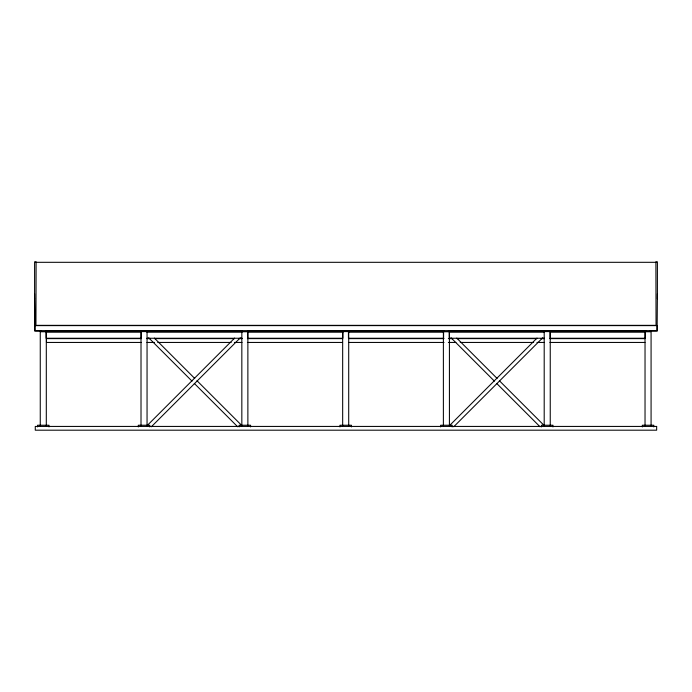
<?xml version="1.0" encoding="UTF-8"?>
<svg xmlns="http://www.w3.org/2000/svg" width="692" height="692" viewBox="0 0 692 692"><rect width="100%" height="100%" fill="white"/><g stroke="black" fill="none" stroke-linecap="round" stroke-linejoin="round"><path stroke-width="1.04" d="M650.653 330.958L657.106 330.949L657.141 325.621L34.859 325.621L34.894 330.949L41.347 330.958M657.106 330.949L657.4 293.728M147.128 425.597L234.623 338.111M151.349 426.774L240.358 337.765M449.506 425.597L537.001 338.111M453.727 426.774L542.736 337.765M35.543 262.311L656.457 262.311M35.932 330.664L41.304 330.664M45.603 330.664L242.511 330.62M247.9 330.62L444.1 330.62M448.407 330.62L646.397 330.664M649.624 330.664L656.068 330.664M34.894 330.629L657.106 330.629M242.511 331.018L45.646 330.958M247.9 331.018L444.1 331.018M448.407 331.018L646.354 330.958M40.534 331.641L45.88 331.641M242.131 331.641L247.477 331.641M443.762 331.641L449.108 331.641M645.299 331.641L650.644 331.641M146.894 332.203L242.044 332.203M544.414 332.203L449.255 332.203L449.255 338.25L544.414 338.25M146.894 338.25L242.044 338.25M141.523 338.63L46.459 338.63L46.459 342.445L141.523 342.445M146.929 338.63L150.173 338.63M154.489 338.63L234.432 338.63M238.757 338.63L242.001 338.63M247.399 338.63L342.471 338.63M348.95 338.63L444.022 338.63M448.338 338.63L452.663 338.63M456.988 338.63L536.931 338.63M541.248 338.63L544.492 338.63M549.889 338.63L644.961 338.63M146.929 342.445L154.489 342.445M157.733 342.445L231.197 342.445M234.432 342.445L242.001 342.445M247.399 342.445L342.471 342.445M348.95 342.445L444.022 342.445M448.338 342.445L455.907 342.445M460.223 342.445L533.688 342.445M536.931 342.445L544.492 342.445M549.889 342.445L644.961 342.445M456.772 338.111L497.09 378.429M499.373 380.712L544.258 425.597M451.028 337.765L494.391 381.128M496.674 383.411L540.037 426.774M154.394 338.111L194.712 378.429M196.995 380.712L241.88 425.597M148.65 337.765L192.013 381.128M194.296 383.411L237.659 426.774M34.6 298.728L34.894 330.949M34.6 293.728L34.859 325.941M657.4 298.892L657.4 261.81L655.895 261.81L656.051 325.344L35.949 325.344L36.105 261.81L34.6 261.81L34.6 298.892M653.793 426.921L653.793 425.234L642.323 425.234L642.323 426.921M651.077 425.675L651.077 331.598L645.031 331.598L645.031 425.675M552.96 426.921L552.96 425.234L541.49 425.234L541.49 426.921M550.244 425.675L550.244 331.598L544.197 331.598L544.197 425.675M452.136 426.921L452.136 425.234L440.666 425.234L440.666 426.921M449.419 425.675L449.419 331.598L443.382 331.598L443.382 425.675M351.424 426.921L351.424 425.234L339.954 425.234L339.954 426.921M348.707 425.675L348.707 331.598L342.67 331.598L342.67 425.675M250.59 426.921L250.59 425.234L239.121 425.234L239.121 426.921M247.874 425.675L247.874 331.598L241.837 331.598L241.837 425.675M149.766 426.921L149.766 425.234L138.296 425.234L138.296 426.921M147.05 425.675L147.05 331.598L141.012 331.598L141.012 425.675M49.011 426.921L49.011 425.234L37.541 425.234L37.541 426.921M46.303 425.675L46.303 331.598L40.257 331.598L40.257 425.675M141.22 332.203L46.07 332.203L46.07 338.25L141.22 338.25L141.22 332.203M342.877 332.203L247.727 332.203L247.727 338.25L342.877 338.25L342.877 332.203M443.589 332.203L348.439 332.203L348.439 338.25L443.589 338.25L443.589 332.203M645.238 332.203L550.088 332.203L550.088 338.25L645.238 338.25L645.238 332.203M656.656 426.428L35.275 426.428L35.275 430.19L656.656 430.19L656.656 426.428"/></g></svg>
